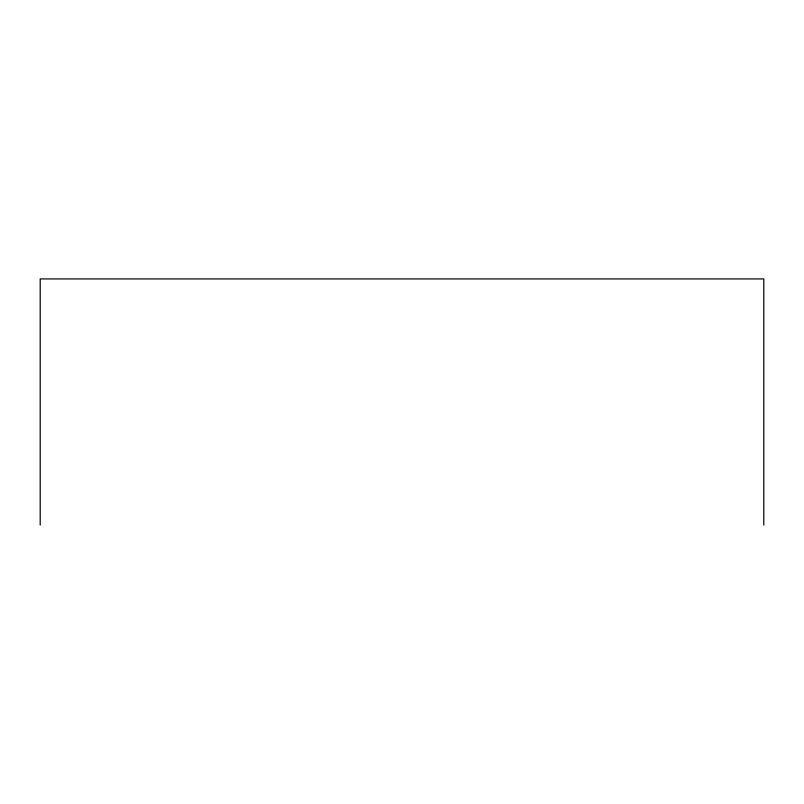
<?xml version="1.0" encoding="UTF-8"?>
<svg xmlns="http://www.w3.org/2000/svg" width="804" height="804" viewBox="0 0 804 804"><rect width="100%" height="100%" fill="white"/><g stroke="black" fill="none" stroke-linecap="round" stroke-linejoin="round"><path stroke-width="1.21" d="M763.8 525.082L763.8 278.918L40.2 278.918L40.2 525.082"/></g></svg>
